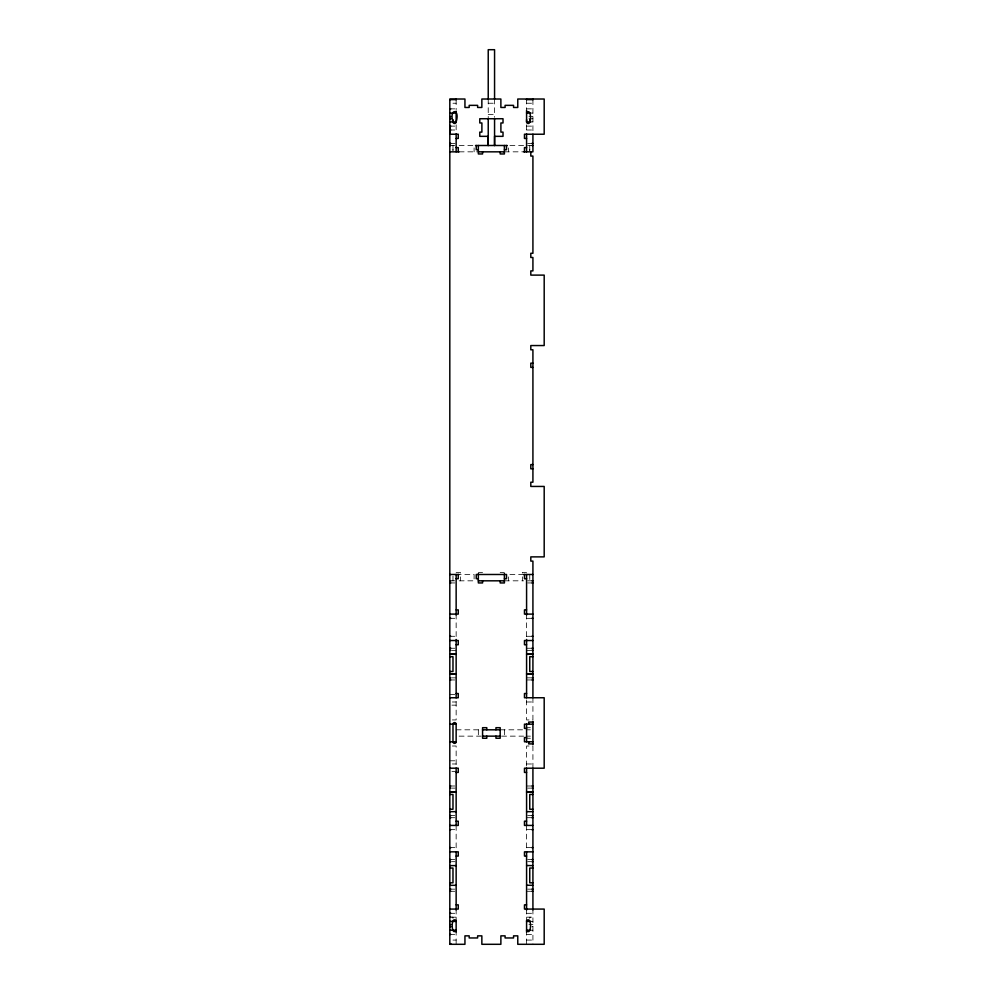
<?xml version="1.0" encoding="UTF-8"?>
<svg xmlns="http://www.w3.org/2000/svg" width="994" height="994" viewBox="0 0 994 994"><rect width="100%" height="100%" fill="white"/><g stroke="black" fill="none" stroke-linecap="round" stroke-linejoin="round"><path stroke-width="0.75" stroke-dasharray="4.97 3.73" d="M452.978 150.256L452.978 145.497L452.978 150.653M529.752 150.256L529.752 145.497L529.752 150.653M452.978 103.239L456.147 103.239M488.228 103.239L494.565 103.239M526.584 103.239L532.921 103.239M449.81 108.868L456.147 108.868M526.584 108.868L532.921 108.868M530.287 113.092L532.921 113.092M488.228 114.509L494.565 114.509M528.957 116.621L532.921 116.621M528.957 118.733L532.921 118.733M528.957 121.902L532.921 121.902M449.81 126.126L456.147 126.126M526.584 126.126L532.921 126.126M449.81 130.003L456.147 130.003M526.584 130.003L532.921 130.003M450.866 143.385L455.09 143.385M527.64 143.385L532.921 143.385M449.81 145.497L455.438 145.497M459.141 145.497L474.101 145.497L474.101 151.833M523.589 145.497L508.617 145.497L508.617 151.833M527.64 145.497L532.921 145.497M459.141 151.833L478.338 151.833M504.393 151.833L526.584 151.833M456.147 572.37L460.371 572.37L460.371 580.819M478.338 572.37L482.562 572.37M500.168 572.37L504.393 572.37M526.584 572.37L522.359 572.37L522.359 580.819M456.147 574.482L474.101 574.482L474.101 580.819M523.589 574.482L508.617 574.482L508.617 580.819M449.81 580.819L455.438 580.819M459.141 580.819L475.343 580.819M504.393 580.819L523.589 580.819M527.64 580.819L532.921 580.819M449.81 582.944L455.09 582.944M527.64 582.944L532.921 582.944M449.81 618.33L456.147 618.33M526.584 618.33L532.921 618.33M449.81 636.297L456.147 636.297M526.584 636.297L532.921 636.297M449.81 648.25L456.147 648.25M526.584 648.25L532.921 648.25M451.922 650.374L456.147 650.374M526.584 650.374L530.808 650.374M451.922 677.846L456.147 677.846M526.584 677.846L530.808 677.846M449.81 679.958L456.147 679.958M526.584 679.958L532.921 679.958M449.81 694.582L456.147 694.582M452.345 701.988L456.147 701.988M526.584 701.988L532.921 701.988M451.922 705.156L456.147 705.156M452.345 719.942L456.147 719.942L456.147 699.167M526.584 727.695L530.386 727.695M456.147 729.807L482.562 729.807M500.168 729.807L530.386 729.807M459.104 736.144L481.146 736.144M501.585 736.144L523.627 736.144M526.584 736.144L530.386 736.144M526.584 738.256L530.386 738.256M452.345 746.009L456.147 746.009L456.147 767.107M449.81 760.795L456.147 760.795M452.345 763.976L456.147 763.976M526.584 763.976L532.921 763.976M451.922 771.369L456.147 771.369M449.81 786.005L456.147 786.005M526.584 786.005L532.921 786.005M451.922 788.118L455.09 788.118M527.64 788.118L530.808 788.118M449.81 815.589L455.09 815.589M527.64 815.589L532.921 815.589M449.81 817.702L456.147 817.702M526.584 817.702L532.921 817.702M449.81 829.655L456.147 829.655M526.584 829.655L532.921 829.655M449.81 847.621L456.147 847.621M526.584 847.621L532.921 847.621M449.81 859.574L455.09 859.574M527.64 859.574L532.921 859.574M451.922 861.686L455.09 861.686M527.64 861.686L530.808 861.686M449.81 889.158L455.09 889.158M527.64 889.158L532.921 889.158M449.81 891.283L456.147 891.283M526.584 891.283L532.921 891.283M449.81 913.312L456.147 913.312M526.584 913.312L532.921 913.312M456.147 917.176L449.81 917.176L452.978 917.201L452.978 918.381M526.584 917.176L532.921 917.176L529.752 917.201L529.752 918.381M529.752 921.401L532.921 921.401M528.957 924.582L532.921 924.582M531.865 926.694L532.921 926.694M529.752 930.21L532.921 930.21M449.81 934.435L456.147 934.435M526.584 934.435L532.921 934.435M452.978 940.076L456.147 940.076M526.584 940.076L532.921 940.076M532.921 99.611L532.921 132.823M532.921 697.751L532.921 719.942L526.584 719.942L526.584 699.167M532.921 768.2L532.921 746.009L526.584 746.009L526.584 766.784M532.921 909.075L532.921 944.3M529.752 574.482L529.752 580.819M526.584 99.015L526.584 109.638M526.584 124.834L526.584 134.227M526.584 614.106L526.584 640.521M526.584 825.43L526.584 851.846M526.584 909.075L526.584 921.401M526.584 930.21L526.584 944.3M504.393 729.807L504.393 736.144M494.565 99.015L494.565 117.329M488.228 99.015L488.228 118.733M478.338 729.807L478.338 736.144M456.147 99.611L456.147 109.638M456.147 124.834L456.147 132.823M456.147 614.106L456.147 640.521M456.147 825.43L456.147 851.846M456.147 909.075L456.147 921.401M456.147 930.21L456.147 944.3M452.978 576.073L452.978 580.819"/><path stroke-width="1.49" d="M449.81 125.418L449.81 134.227L458.259 134.227L458.259 138.452L456.147 138.452M452.978 121.902C448.654 108.234 460.471 108.234 456.147 121.902A1.59 1.59 0 0 1 454.556 123.492A1.59 1.59 0 0 1 452.978 121.902L452.978 119.628M526.584 119.628L526.584 121.902A1.59 1.59 0 0 0 528.174 123.492A1.59 1.59 0 0 0 529.752 121.902C531.33 120.112 530.672 107.824 526.584 112.831M529.752 121.902L529.752 119.479M456.147 930.471C452.059 935.491 451.4 923.202 452.978 921.401A1.59 1.59 0 0 1 454.556 919.823A1.59 1.59 0 0 1 456.147 921.401L449.81 921.401M449.81 99.611L456.147 99.611M526.584 99.611L532.921 99.611M449.81 108.868L450.866 108.868M449.81 113.092L456.147 113.092M526.584 113.092L530.548 113.092M449.81 116.621L450.866 116.621M449.81 118.733L450.866 118.733M449.81 121.902L456.147 121.902L456.147 111.154M530.808 121.902L526.584 121.902L526.584 110.284M449.81 126.126L450.866 126.126M449.81 130.003L450.866 130.003M526.584 138.452L524.472 138.452L524.472 134.227L544.19 134.227L544.19 99.015L517.775 99.015L517.775 107.464L513.55 107.464L513.55 105.352L505.101 105.352L505.101 107.464L500.877 107.464L500.877 99.015L481.854 99.015L481.854 107.464L477.629 107.464L477.629 105.352L469.18 105.352L469.18 107.464L464.943 107.464L464.943 99.015L449.81 99.015L449.81 944.3L464.943 944.3L464.943 935.851L469.18 935.851L469.18 937.963L477.629 937.963L477.629 935.851L481.854 935.851L481.854 944.3L500.877 944.3L500.877 935.851L505.101 935.851L505.101 937.963L513.55 937.963L513.55 935.851L517.775 935.851L517.775 944.3L544.19 944.3L544.19 909.075L524.472 909.075L524.472 904.851L526.584 904.851M449.81 143.385L450.866 143.385M531.865 143.385L532.921 143.385M449.81 145.497L450.866 145.497M475.517 145.497L507.213 145.497M531.865 145.497L532.921 145.497M456.147 147.609L458.259 147.609L458.259 151.833M526.584 147.609L524.472 147.609L524.472 151.833M478.35 149.721L476.238 149.721L476.238 145.497M504.418 149.721L506.53 149.721L506.53 145.497M449.81 151.833L459.141 151.833M478.338 151.833L504.393 151.833M523.589 151.833L532.921 151.833L532.921 134.227M532.921 363.158L530.808 363.158L530.808 367.395L532.921 367.395M532.921 464.596L530.808 464.596L530.808 468.82L532.921 468.82M449.81 574.482L459.141 574.482M523.589 574.482L532.921 574.482M456.147 578.707L458.259 578.707L458.259 574.482M478.35 578.707L476.238 578.707L476.238 574.482L506.53 574.482L506.53 578.707L504.418 578.707M526.584 578.707L524.472 578.707L524.472 574.482M449.81 580.819L450.866 580.819M478.338 580.819L504.393 580.819M531.865 580.819L532.921 580.819M449.81 582.944L450.866 582.944M531.865 582.944L532.921 582.944M456.147 609.881L458.259 609.881L458.259 614.106L449.81 614.106M526.584 609.881L524.472 609.881L524.472 614.106L532.921 614.106M449.81 618.33L450.866 618.33M531.865 618.33L532.921 618.33M449.81 636.297L450.866 636.297M531.865 636.297L532.921 636.297M449.81 640.521L458.259 640.521L458.259 644.746L456.147 644.746M532.921 640.521L524.472 640.521L524.472 644.746L526.584 644.746M449.81 648.25L450.866 648.25M531.865 648.25L532.921 648.25M449.81 650.374L450.866 650.374M531.865 650.374L532.921 650.374M449.81 654.214L456.147 654.214M527.64 654.214L532.921 654.214M449.81 654.3L456.147 654.3M526.584 654.3L532.921 654.3M449.81 656.711L452.978 656.711L452.978 671.497L449.81 671.497M532.921 656.711L529.752 656.711L529.752 671.497L532.921 671.497M449.81 673.92L456.147 673.92M526.584 673.92L532.921 673.92M449.81 674.007L455.09 674.007M526.584 674.007L532.921 674.007M449.81 677.846L450.866 677.846M531.865 677.846L532.921 677.846M449.81 679.958L450.866 679.958M531.865 679.958L532.921 679.958M456.147 693.526L458.259 693.526L458.259 697.751L449.81 697.751M526.584 693.526L524.472 693.526L524.472 697.751L544.19 697.751L544.19 768.2L524.472 768.2L524.472 772.425L526.584 772.425M532.921 722.054L528.696 722.054L528.696 724.166M449.81 724.166L456.147 724.166L456.147 741.785A1.59 1.59 0 0 1 454.556 743.363A1.59 1.59 0 0 1 452.978 741.785L452.978 724.166A1.59 1.59 0 0 1 454.556 722.588A1.59 1.59 0 0 1 456.147 724.166M532.921 724.166L524.472 724.166L524.472 728.403L526.584 728.403M482.562 729.807L500.168 729.807M482.562 736.144L500.168 736.144M526.584 737.56L524.472 737.56L524.472 741.785L532.921 741.785M449.81 741.785L456.147 741.785M532.921 743.897L528.696 743.897L528.696 741.785M449.81 768.2L458.259 768.2L458.259 772.425L456.147 772.425M449.81 786.005L450.866 786.005M531.865 786.005L532.921 786.005M449.81 788.118L450.866 788.118M531.865 788.118L532.921 788.118M449.81 791.957L455.09 791.957M526.584 791.957L532.921 791.957M449.81 792.044L456.147 792.044M526.584 792.044L532.921 792.044M449.81 794.454L452.978 794.454L452.978 809.24L449.81 809.24M532.921 794.454L529.752 794.454L529.752 809.24L532.921 809.24M449.81 811.663L456.147 811.663M526.584 811.663L532.921 811.663M449.81 815.589L450.866 815.589M531.865 815.589L532.921 815.589M449.81 817.702L450.866 817.702M531.865 817.702L532.921 817.702M456.147 821.206L458.259 821.206L458.259 825.43L449.81 825.43M526.584 821.206L524.472 821.206L524.472 825.43L532.921 825.43M449.81 829.655L450.866 829.655M531.865 829.655L532.921 829.655M449.81 847.621L450.866 847.621M531.865 847.621L532.921 847.621M449.81 851.846L458.259 851.846L458.259 856.07L456.147 856.07M532.921 851.846L524.472 851.846L524.472 856.07L526.584 856.07M449.81 859.574L450.866 859.574M531.865 859.574L532.921 859.574M449.81 861.686L450.866 861.686M531.865 861.686L532.921 861.686M449.81 865.612L456.147 865.612M526.584 865.525L532.921 865.612M449.81 868.035L452.978 868.035L452.978 882.821L449.81 882.821M532.921 868.035L529.752 868.035L529.752 882.821L532.921 882.821M449.81 885.319L456.147 885.319M526.584 885.232L532.921 885.319M449.81 889.158L450.866 889.158M531.865 889.158L532.921 889.158M449.81 891.283L450.866 891.283M531.865 891.283L532.921 891.283M456.147 904.851L458.259 904.851L458.259 909.075L449.81 909.075M449.81 913.312L450.866 913.312M449.81 917.176L450.866 917.176M530.808 921.401L526.584 921.401A1.59 1.59 0 0 1 528.174 919.823A1.59 1.59 0 0 1 529.752 921.401C531.33 923.202 530.672 935.491 526.584 930.471M449.81 924.582L450.866 924.582M449.81 926.694L450.866 926.694M449.81 930.21L456.147 930.21M526.584 930.21L530.548 930.21M449.81 934.435L450.866 934.435M449.81 943.691L450.866 943.691M532.921 99.015L532.921 99.86M532.921 697.751L532.921 561.101L530.808 561.101L530.808 556.876L544.19 556.876L544.19 486.439L530.808 486.439L530.808 482.202L532.921 482.202L532.921 349.776L530.808 349.776L530.808 345.552L544.19 345.552L544.19 275.114L530.808 275.114L530.808 270.89L532.921 270.89L532.921 257.496L530.808 257.496L530.808 253.271L532.921 253.271L532.921 156.07L530.808 156.07L530.808 151.833M532.921 721.358L532.921 744.605M532.921 768.2L532.921 910.131M526.584 99.015L526.584 99.86M526.584 133.941L526.584 151.833M526.584 574.482L526.584 615.162M526.584 639.465L526.584 697.751M526.584 724.166L526.584 741.785M526.584 768.2L526.584 825.43M526.584 851.846L526.584 910.131M526.584 920.345L526.584 932.322M504.393 145.497L504.405 153.958L500.181 153.958L500.181 151.833M504.393 573.786L504.418 582.944L500.181 582.944L500.181 580.819M495.956 729.807L495.956 727.695L500.181 727.695L500.181 738.256L495.956 738.256L495.956 736.144M494.565 99.015L494.565 49.7L488.228 49.7L488.228 99.015M494.565 118.733L494.565 145.497L494.565 136.34L503.014 136.34L503.014 132.115L500.901 132.115L500.901 122.958L503.014 122.958L503.014 118.733L479.779 118.733L479.779 122.958L481.891 122.958L481.891 132.115L479.779 132.115L479.779 136.34L488.228 136.34L488.228 145.497L488.228 118.733M486.799 729.807L486.799 727.695L482.575 727.695L482.575 738.256L486.799 738.256L486.799 736.144M482.575 151.833L482.575 153.958L478.35 153.958L478.338 145.497M482.575 580.819L482.575 582.944L478.35 582.944L478.338 573.786M456.147 99.015L456.147 99.86M456.147 133.941L456.147 151.833M456.147 574.482L456.147 615.162M456.147 639.465L456.147 697.85M456.147 768.101L456.147 825.43M456.147 851.846L456.147 910.131M456.147 920.345L456.147 932.322"/></g></svg>
